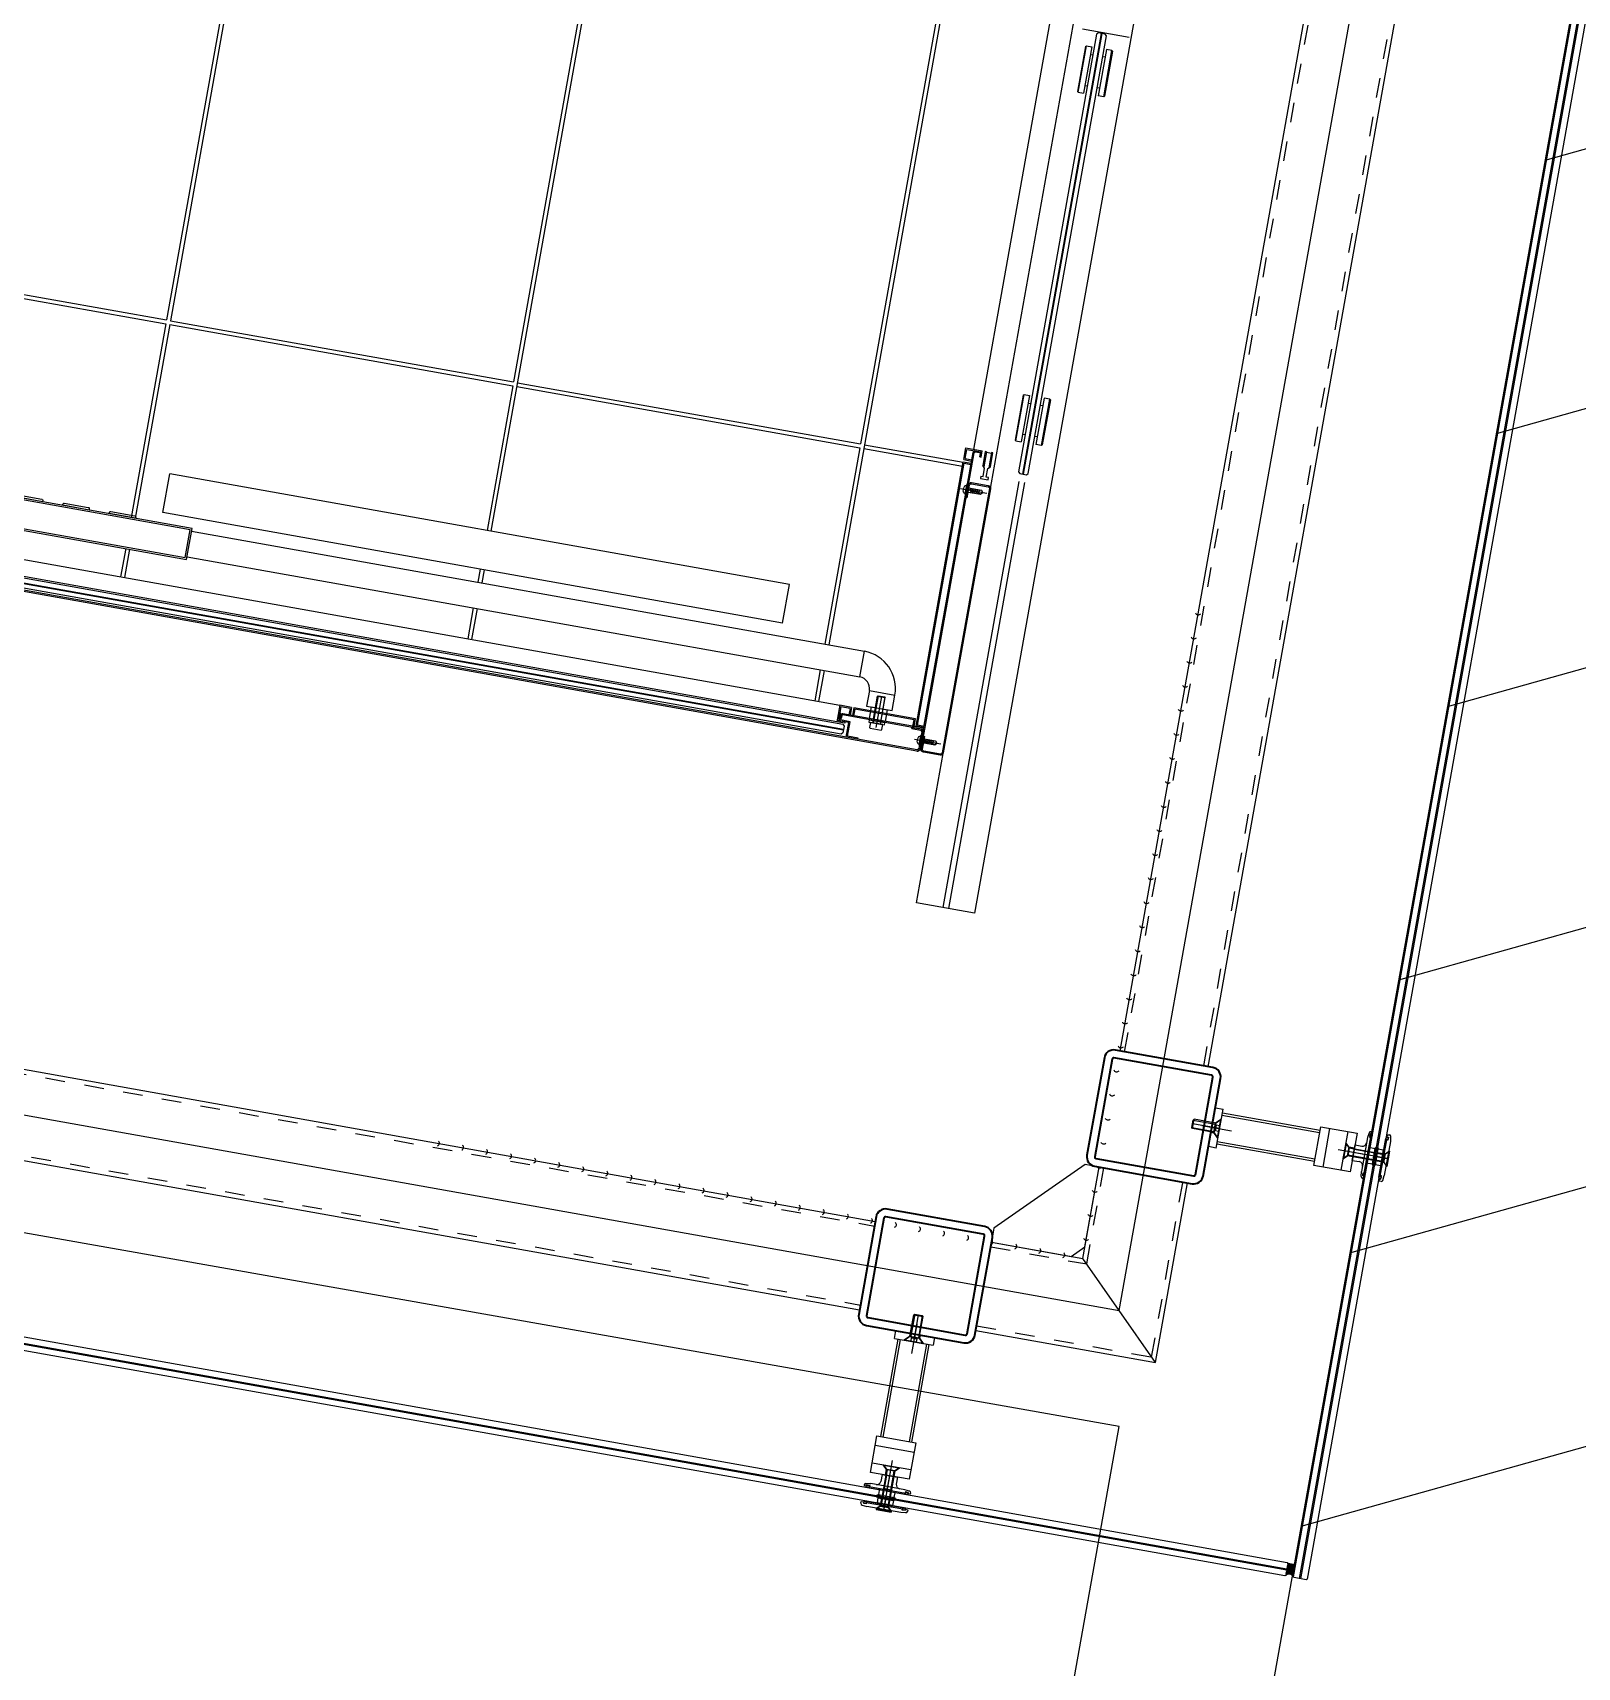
# Model space of a CAD drawing. Header units: centimetres. Extents: x 139057 to 200038, y 34824 to 80516.
# Drawn here: x 172996.3 to 173192.6, y 78219.9 to 78427.6 of the extents above; entities that cross this region are included whole.
import ezdxf

# ---------------------------------------------------------------- set-up
doc = ezdxf.new("R2010")
doc.units = ezdxf.units.CM
doc.header["$LTSCALE"] = 100
doc.linetypes.add('HIDDEN', pattern=[0.5, 0.25, -0.25])
doc.layers.get('0').update_dxf_attribs({"lineweight": 0})
for name, color, linetype in [('ASFALTO', 2, 'Continuous'), ('CR_RILIEVO PARATIA', 5, 'Continuous'), ('M-ASC', 5, 'Continuous')]:
    doc.layers.add(name, color=color, linetype=linetype)
doc.layers.add('Linea_fine', color=2, linetype='Continuous', lineweight=35)

# ---------------------------------------------------------------- blocks, each defined once
blk = doc.blocks.new('A$C5FE15F62')
for p, q in [((0, 8.3), (19.6, 8.3)), ((0, 1.7), (19.6, 1.7)), ((0.8, 1.7), (0.8, 8.3)), ((20.9, 7), (18, 10)), ((20.9, 3), (18, 0)), ((31.9, 7), (20.9, 7)), ((31.9, 3), (20.9, 3)), ((31.9, 10), (31.9, 7)), ((31.9, 0), (31.9, 3))]:
    blk.add_line(p, q)
for points in [[(18, 10), (0, 10), (0, 8.3)], [(0, 1.7), (0, 0), (18, 0)], [(31.9, 0), (35, 0), (35, 10), (31.9, 10)]]:
    blk.add_lwpolyline(points)
blk = doc.blocks.new('5931_M10x35')
for p, q in [((35, 0), (-5.25, 0)), ((0, 5), (34.4, 5)), ((35, 4.4), (0, 4.4)), ((34.4, 5), (35, 4.4)), ((34.4, 5), (34.4, -5)), ((35, 4.4), (35, -4.4)), ((35, -4.4), (0, -4.4)), ((0, -5), (34.4, -5)), ((35, -4.4), (34.4, -5))]:
    blk.add_line(p, q)
blk.add_lwpolyline([(0, -8), (0, 8), (-6.5, 8), (-7.5, 7), (-7.5, -7), (-6.5, -8)], close=True)
blk = doc.blocks.new('VITE autoforante_M5x20')
for p, q in [((-7.7, 0), (26.4, 0)), ((-3.5, 2.6), (-3.5, -2.6)), ((0, 2.6), (18.9, 2.6)), ((5.3, -2.6), (4, 0.3)), ((7.6, -2.6), (5.3, 2.6)), ((9.8, -2.6), (7.6, 2.6)), ((12.1, -2.6), (9.8, 2.6)), ((12.1, -2.6), (9.8, 2.6)), ((14.4, -2.6), (12.1, 2.6)), ((16.7, -2.6), (14.4, 2.6)), ((18.9, 2.6), (14.9, 1.4)), ((18.9, 2.6), (21, 0)), ((0, -2.6), (18.9, -2.6)), ((18.9, -2.6), (16, -1.2)), ((18.9, -2.6), (21, 0))]:
    blk.add_line(p, q)
blk.add_lwpolyline([(0, 6.1), (0, -6.1), (-0.9, -6.1), (-0.9, 6.1)], close=True)
for centre, start, end in [((-0.2, 2), 102.01, 169.0652), ((-0.2, -2), 190.9348, 257.99)]:
    blk.add_arc(centre, 3.36, start, end)
blk = doc.blocks.new('6666666666666')
at = {"linetype": 'Continuous'}
for p, q in [((-900, -215), (-900, -2515)), ((-921.2, -2515), (-921.2, -1365)), ((-900, -2515), (-921.2, -2515)), ((-921.2, -2525), (-921.2, -2515)), ((-919.7, -2525), (-921.2, -2525)), ((-901.5, -2516.5), (-919.7, -2516.5)), ((-919.7, -2525), (-919.7, -2516.5)), ((-901.5, -2528.5), (-910, -2528.5)), ((-900, -2530), (-910, -2530)), ((-900, -2533), (-910, -2533)), ((-910, -2534.5), (-910, -2533)), ((-901.5, -2528.5), (-901.5, -2516.5)), ((-900, -2530), (-900, -2515)), ((-900, -2612.5), (-900, -2533)), ((-901.5, -2534.5), (-910, -2534.5)), ((-901.5, -2611), (-901.5, -2534.5)), ((-910, -2611), (-901.5, -2611)), ((-910, -2611), (-910, -2612.5)), ((-910, -2612.5), (-900, -2612.5)), ((-909, -2625), (-909, -2615)), ((-909, -2615), (-568, -2615)), ((-907.5, -2625), (-907.5, -2616.5)), ((-907.5, -2616.5), (-569.5, -2616.5)), ((-569.5, -2616.5), (-569.5, -2625)), ((-568, -2615), (-568, -2625)), ((-565, -2615), (-550, -2615)), ((-565, -2615), (-565, -2625)), ((-563.5, -2616.5), (-563.5, -2625)), ((-563.5, -2616.5), (-551.5, -2616.5)), ((-551.5, -2616.5), (-551.5, -2634.7)), ((-550, -2615), (-550, -2636.2)), ((-558, -2634.7), (-558, -2636.2)), ((-558, -2634.7), (-551.5, -2634.7)), ((-558, -2636.2), (-550, -2636.2))]:
    blk.add_line(p, q, dxfattribs=at)
for p, q in [((-573.5, -1143.5), (-573.5, -1586.5)), ((-568.5, -1143.5), (-568.5, -1586.5)), ((-940, -2621.5), (-940, -1365)), ((-938.5, -2621.5), (-938.5, -1365)), ((-935.9, -2523), (-935.9, -1365)), ((-929.9, -1365), (-929.9, -2525)), ((-929.1, -1365), (-929.1, -2525)), ((-923.1, -1365), (-923.1, -2523)), ((-863.5, -1586.5), (-900, -1586.5)), ((-863.5, -1591.5), (-900, -1591.5)), ((-573.5, -1586.5), (-823.5, -1586.5)), ((-573.5, -1591.5), (-823.5, -1591.5)), ((-573.5, -1591.5), (-573.5, -2034.5)), ((-2.5, -1586.5), (-568.5, -1586.5)), ((-2.5, -1591.5), (-568.5, -1591.5)), ((-568.5, -1591.5), (-568.5, -2034.5)), ((-810, -2425), (-810, -1625)), ((-810, -1625), (-760, -1625)), ((-760, -2425), (-760, -1625)), ((-860, -1665), (-860, -2533.5)), ((-827, -1665), (-827, -2533.5)), ((-860, -2034.5), (-900, -2034.5)), ((-810, -2034.5), (-827, -2034.5)), ((-573.5, -2034.5), (-760, -2034.5)), ((-2.5, -2034.5), (-568.5, -2034.5)), ((-860, -2039.5), (-900, -2039.5)), ((-810, -2039.5), (-827, -2039.5)), ((-2.5, -2039.5), (-760, -2039.5)), ((-573.5, -2039.5), (-573.5, -2482.5)), ((-568.5, -2039.5), (-568.5, -2482.5)), ((-810, -2425), (-760, -2425)), ((-860, -2482.5), (-900, -2482.5)), ((-860, -2487.5), (-900, -2487.5)), ((-573.5, -2482.5), (-827, -2482.5)), ((-2.5, -2487.5), (-827, -2487.5)), ((-573.5, -2487.5), (-573.5, -2615)), ((-2.5, -2482.5), (-568.5, -2482.5)), ((-568.5, -2487.5), (-568.5, -2615)), ((-938.5, -2530), (-919.7, -2530)), ((-938.5, -2530), (-919.7, -2530)), ((-937, -2531.5), (-918.2, -2531.5)), ((-937, -2545), (-937, -2531.5)), ((-933.9, -2525), (-935.9, -2523)), ((-925.1, -2525), (-933.9, -2525)), ((-923.1, -2523), (-925.1, -2525)), ((-919.7, -2530), (-919.7, -2516.5)), ((-919.7, -2530), (-919.7, -2519)), ((-918.2, -2531.5), (-918.2, -2519)), ((-917.2, -2516.5), (-910, -2516.5)), ((-917.2, -2518), (-910, -2518)), ((-912.5, -2518), (-916.2, -2518)), ((-916.2, -2518), (-916.2, -2519.5)), ((-912.5, -2519.5), (-916.2, -2519.5)), ((-911.5, -2625), (-911.5, -2520.5)), ((-910, -2518), (-910, -2516.5)), ((-910, -2625), (-910, -2520.5)), ((-860, -2533.5), (-827, -2533.5)), ((-938.5, -2545), (-937, -2545)), ((-938.5, -2545), (-937, -2545)), ((-875, -2548.5), (-895, -2548.5)), ((-895, -2548.5), (-895, -2581.5)), ((-875, -2548.5), (-875, -2581.5)), ((-895, -2581.5), (-875, -2581.5)), ((-913, -2610), (-911.5, -2610)), ((-913, -2610), (-913, -2621.5)), ((-913, -2610), (-911.5, -2610)), ((-911.5, -2610), (-911.5, -2621.5)), ((-915, -2623.5), (-936.5, -2623.5)), ((-915, -2625), (-936.5, -2625)), ((-935, -2625), (-554, -2625)), ((-935, -2626.5), (-935, -2625)), ((-935, -2626.5), (-554, -2626.5)), ((-920, -2626.5), (-920, -2628)), ((-907.5, -2625), (-909, -2625)), ((-612, -2628), (-612, -2626.5)), ((-553, -2633), (-553, -2627.5)), ((-551.5, -2633), (-553, -2633)), ((550, -2625), (-550, -2625)), ((-1130, -2655), (1130, -2655)), ((-1130, -2730), (-1130, -2655)), ((-530, -2676), (-529, -2675)), ((-530, -2676), (-530, -2683)), ((-530, -2676), (-470, -2676)), ((-471, -2675), (-529, -2675)), ((-471, -2675), (-470, -2676)), ((-470, -2676), (-470, -2683)), ((-80, -2676), (-79, -2675)), ((-80, -2676), (-80, -2683)), ((-80, -2676), (-20, -2676)), ((-21, -2675), (-79, -2675)), ((-21, -2675), (-20, -2676)), ((-20, -2676), (-20, -2683)), ((0, -2727.5), (0, -2667.5)), ((-580, -2688.8), (-1130, -2688.8)), ((-580, -2696.3), (-1130, -2696.3)), ((-570, -2692.1), (-1, -2692.1)), ((-570, -2692.9), (-1, -2692.9)), ((-470, -2683), (-530, -2683)), ((-520, -2683), (-520, -2686.1)), ((-520, -2702), (-520, -2698.9)), ((-480, -2683), (-480, -2686.1)), ((-480, -2702), (-480, -2698.9)), ((-20, -2683), (-80, -2683)), ((-70, -2683), (-70, -2686.1)), ((-70, -2702), (-70, -2698.9)), ((-30, -2683), (-30, -2686.1)), ((-30, -2702), (-30, -2698.9)), ((-470, -2702), (-530, -2702)), ((-530, -2709), (-530, -2702)), ((-530, -2709), (-529, -2710)), ((-530, -2709), (-470, -2709)), ((-471, -2710), (-529, -2710)), ((-471, -2710), (-470, -2709)), ((-470, -2709), (-470, -2702)), ((-20, -2702), (-80, -2702)), ((-80, -2709), (-80, -2702)), ((-80, -2709), (-79, -2710)), ((-80, -2709), (-20, -2709)), ((-21, -2710), (-79, -2710)), ((-21, -2710), (-20, -2709)), ((-20, -2709), (-20, -2702)), ((1130, -2730), (-1130, -2730))]:
    blk.add_line(p, q)
for points in [[(-823.5, -1665), (-823.5, -1065), (-863.5, -1065), (-863.5, -1665)], [(-825.5, -1663), (-825.5, -1067), (-861.5, -1067), (-861.5, -1663)], [(-914.5, -2555), (-914.5, -2575), (-912, -2575), (-912, -2555)], [(-910, -2555), (-895, -2555), (-895, -2575), (-910, -2575)], [(-1, -2696.9), (-1, -2688.1), (-3, -2686.1), (-568, -2686.1), (-570, -2688.1), (-570, -2696.9), (-568, -2698.9), (-3, -2698.9)]]:
    blk.add_lwpolyline(points, close=True)
for points in [[(-823.5, -1472), (-823.5, -1438), (-822, -1438, -0.414214), (-820.5, -1439.5), (-820.5, -1470.5, -0.414214), (-822, -1472)], [(-823.5, -1532), (-823.5, -1498), (-822, -1498, -0.414214), (-820.5, -1499.5), (-820.5, -1530.5, -0.414214), (-822, -1532)], [(-823.5, -1592), (-823.5, -1558), (-822, -1558, -0.414214), (-820.5, -1559.5), (-820.5, -1590.5, -0.414214), (-822, -1592)]]:
    blk.add_lwpolyline(points, format="xyb", close=True)
for points in [[(-612, -2626.5), (-595.5, -2626.5, -0.414214), (-592, -2630), (-592, -2651.5, -0.414214), (-595.5, -2655), (-936.5, -2655, -0.414214), (-940, -2651.5), (-940, -2630, -0.414214), (-936.5, -2626.5), (-920, -2626.5)], [(-612, -2628), (-595.5, -2628, -0.414214), (-593.5, -2630), (-593.5, -2651.5, -0.414214), (-595.5, -2653.5), (-936.5, -2653.5, -0.414214), (-938.5, -2651.5), (-938.5, -2630, -0.414214), (-936.5, -2628), (-920, -2628)]]:
    blk.add_lwpolyline(points, format="xyb")
for centre, radius, start, end in [((-917.2, -2519), 2.5, 90, 180), ((-917.2, -2519), 1, 90, 180), ((-912.5, -2520.5), 2.5, 0, 90), ((-912.5, -2520.5), 1, 0, 90), ((-875, -2533.5), 15, 270, 360), ((-875, -2533.5), 48, 270, 360), ((-936.5, -2621.5), 3.5, 180, 270), ((-936.5, -2621.5), 2, 180, 270), ((-915, -2621.5), 3.5, 270, 0), ((-915, -2621.5), 2, 270, 0), ((-554, -2627.5), 2.5, 0, 90), ((-554, -2627.5), 1, 0, 90)]:
    blk.add_arc(centre, radius, start, end)
blk.add_blockref('5931_M10x35', (-914.5, -2565))
at = {"linetype": 'Continuous', "xscale": -1, "rotation": 90}
for p in [(-925.8, -2623.5), (-602, -2625)]:
    blk.add_blockref('VITE autoforante_M5x20', p, dxfattribs=at)
at = {"extrusion": (0, 0, -1), "xscale": -1, "zscale": -1, "rotation": 180}
blk.add_blockref('A$C5FE15F62', (550, -2640), dxfattribs=at)
blk = doc.blocks.new('S05')
blk.add_arc((0.27, 0.5), 0.567, 118.0725, 241.9275)
blk = doc.blocks.new('VSEI_M12x35')
for p, q in [((0, 11.8), (0, -11.8)), ((0.5, 11.8), (0, 11.8)), ((0, 0), (35, 0)), ((0.5, 11.8), (0.5, -11.8)), ((0.5, 11.8), (6.3, 6)), ((0.6, 3.6), (4.6, 3.6)), ((4.6, 3.6), (4.6, -3.6)), ((4.6, 3.6), (6.7, 0)), ((6.3, 6), (33.8, 6)), ((6.3, 6), (6.3, -6)), ((35, 4.8), (6.3, 4.8)), ((33.8, 6), (35, 4.8)), ((33.8, 6), (33.8, -6)), ((35, 4.8), (35, -4.8)), ((0, -11.8), (0.5, -11.8)), ((0.5, -11.8), (6.3, -6)), ((0.6, -3.6), (4.6, -3.6)), ((4.6, -3.6), (6.7, 0)), ((35, -4.8), (6.3, -4.8)), ((6.3, -6), (33.8, -6)), ((35, -4.8), (33.8, -6))]:
    blk.add_line(p, q)
blk = doc.blocks.new('VSEI_M10x16')
for p, q in [((0, 9.75), (0, -9.75)), ((0.5, 9.75), (0, 9.75)), ((16, 0), (0, 0)), ((0.5, 9.75), (0.5, -9.75)), ((0.5, 9.75), (5.25, 5)), ((5.25, 5), (15.4, 5)), ((5.25, 5), (5.25, -5)), ((5.25, 5), (5.25, -5)), ((16, 4.4), (5.25, 4.4)), ((15.4, 5), (16, 4.4)), ((15.4, 5), (15.4, -5)), ((16, 4.4), (16, -4.4)), ((0.5, -9.75), (0, -9.75)), ((0.5, -9.75), (5.25, -5)), ((16, -4.4), (5.25, -4.4)), ((5.25, -5), (15.4, -5)), ((16, -4.4), (15.4, -5))]:
    blk.add_line(p, q)
blk = doc.blocks.new('es5tertetert')
h = blk.add_hatch(color=256)
h.paths.add_polyline_path([(-30, -10, 1), (-26, -10, 1)])
h.paths.add_polyline_path([(-30, 10, 1), (-26, 10, 1)])
for p, q in [((-42.7, 28.2), (-43.5, 22)), ((-43.5, -22), (-43.5, 22)), ((-40.8, 30), (-38.5, 30)), ((-38.5, 27), (-40, 27)), ((-40, 27), (-40, 23)), ((-40, 23), (-38.5, 23)), ((-38.5, 30), (-38.5, 26.5)), ((-38.5, 23.5), (-38.5, -23.5)), ((-37, 25), (-37, -25)), ((-19.5, 25), (-19.5, -25)), ((-18, 30), (-18, 26.5)), ((-16.8, 30), (-18, 30)), ((-18, 27), (-16.5, 27)), ((-18, 23.5), (-18, -23.5)), ((-16.5, 23), (-18, 23)), ((-16.5, 27), (-16.5, 23)), ((-14.8, 28.2), (-14, 22)), ((-14, -22), (-14, 22)), ((-40, 5.5), (-43.5, 9)), ((-43.5, 0), (0, 0)), ((-40, 5.5), (-40, -5.5)), ((-40, 5.5), (-38.5, 5.5)), ((-38.5, 8), (-36.5, 10)), ((-38.5, 8), (-38.5, -8)), ((0, 5), (-38.5, 5)), ((0, 4.2), (-38.5, 4.2)), ((-30, 10), (-36.5, 10)), ((-36.5, -10), (-36.5, 10)), ((-30, 10), (-30, -10)), ((-26, 10), (-26, -10)), ((-18, 10), (-26, 10)), ((0, 10), (-9, 10)), ((0, 10), (0, -10)), ((-40, -5.5), (-43.5, -9)), ((-40, -5.5), (-38.5, -5.5)), ((0, -4.3), (-38.5, -4.3)), ((0, -5), (-38.5, -5)), ((-36.5, -10), (-38.5, -8)), ((-30, -10), (-36.5, -10)), ((-18, -10), (-26, -10)), ((0, -10), (-9, -10)), ((-42.7, -28.2), (-43.5, -22)), ((-38.5, -30), (-40.8, -30)), ((-40, -23), (-38.5, -23)), ((-40, -27), (-40, -23)), ((-38.5, -27), (-40, -27)), ((-38.5, -26.5), (-38.5, -30)), ((-16.5, -23), (-18, -23)), ((-18, -26.5), (-18, -30)), ((-18, -27), (-16.5, -27)), ((-18, -30), (-16.8, -30)), ((-16.5, -27), (-16.5, -23)), ((-14.8, -28.2), (-14, -22))]:
    blk.add_line(p, q)
for centre, radius in [((-38.5, 25), 1.5), ((-18, 25), 1.5), ((-28, 10), 2), ((-28, -10), 2), ((-38.5, -25), 1.5), ((-18, -25), 1.5)]:
    blk.add_circle(centre, radius)
for centre, radius, start, end in [((-40.8, 28), 2, 90, 172.875), ((-16.8, 28), 2, 7.125, 90), ((-28, 10), 2, 180, 0), ((-9, 15), 5, 180, 270), ((-28, -10), 2, 0, 180), ((-9, -15), 5, 90, 180), ((-40.8, -28), 2, 187.125, 270), ((-16.8, -28), 2, 270, 352.875)]:
    blk.add_arc(centre, radius, start, end)
blk.add_blockref('VSEI_M10x16', (-45, 0))
blk = doc.blocks.new('VSEI_M10x30')
for p, q in [((0, 9.75), (0, -9.75)), ((0.5, 9.75), (0, 9.75)), ((30, 0), (0, 0)), ((0.5, 9.75), (0.5, -9.75)), ((0.5, 9.75), (5.25, 5)), ((5.25, 5), (29.4, 5)), ((5.25, 5), (5.25, -5)), ((5.25, 5), (5.25, -5)), ((30, 4.4), (5.25, 4.4)), ((29.4, 5), (30, 4.4)), ((29.4, 5), (29.4, -5)), ((30, 4.4), (30, -4.4)), ((0.5, -9.75), (0, -9.75)), ((0.5, -9.75), (5.25, -5)), ((30, -4.4), (5.25, -4.4)), ((5.25, -5), (29.4, -5)), ((30, -4.4), (29.4, -5))]:
    blk.add_line(p, q)
blk = doc.blocks.new('Fissaggio doppio su montanti 150x150')
for p, q in [((0, 190.3), (0, 163)), ((-25, 136), (-25, 183)), ((-25, 183), (25, 183)), ((-25, 171), (25, 171)), ((-5.5, 175.7), (-10.2, 171)), ((-5.5, 183), (-5.5, 175.7)), ((-5.5, 175.7), (5.5, 175.7)), ((5.5, 183), (5.5, 175.7)), ((5.5, 175.7), (10.2, 171)), ((25, 183), (25, 136)), ((25, 148), (-25, 148)), ((25, 136), (-25, 136)), ((-20, 136), (-20, 10)), ((-17, 136), (-17, 10)), ((17, 136), (17, 10)), ((20, 136), (20, 10)), ((0, -12.9), (0, 25.3)), ((25, 10), (-25, 10)), ((-25, 0), (-25, 10)), ((25, 0), (-25, 0)), ((-6.5, 4.2), (-12.2, 10)), ((-6.5, 0), (-6.5, 4.2)), ((6.5, 4.2), (-6.5, 4.2)), ((6.5, 4.2), (12.2, 10)), ((6.5, 0), (6.5, 4.2)), ((25, 10), (25, 0))]:
    blk.add_line(p, q)
for name, p, rotation in [('es5tertetert', (0, 183), 270), ('VSEI_M10x30', (0, 171), 90), ('VSEI_M12x35', (0, 10), 270)]:
    blk.add_blockref(name, p, dxfattribs=dict(rotation=rotation))
blk = doc.blocks.new('150x150x10')
at = {"layer": 'Linea_fine'}
for points in [[(12, 0), (138, 0, 0.414214), (150, 12), (150, 138, 0.414214), (138, 150), (12, 150, 0.414214), (0, 138), (0, 12, 0.414214)], [(12, 10), (138, 10, 0.414214), (140, 12), (140, 138, 0.414214), (138, 140), (12, 140, 0.414214), (10, 138), (10, 12, 0.414214)]]:
    blk.add_lwpolyline(points, format="xyb", close=True, dxfattribs=at)
blk = doc.blocks.new('A$C2A0E5694')
h = blk.add_hatch()
h.set_pattern_fill('ANSI31', color=256, scale=0.2, style=0)
h.set_pattern_definition([(45, (-14112408.55986, -36709136.6357), (-0.449012806053, 0.449012806053), [])])
h.paths.add_polyline_path([(-3427.9, -3388.1), (-3443.4, -3388.1, -0.481482), (-3443.4, -3398.1), (-3427.9, -3398.1)])
for p, q in [((-3436.4, 416.9), (-3436.4, -3388.1)), ((-3434.9, 416.9), (-3434.9, -3388.1)), ((-3149.4, 149.4), (-3149.4, -3120.6)), ((-3206.4, -175.6), (-3206.4, -2795.6)), ((-3092.4, -175.6), (-3092.4, -2795.6)), ((-3206.4, -2945.6), (-3206.4, -3177.6)), ((-3092.4, -2945.6), (-3092.4, -3063.6)), ((-3206.4, -3177.6), (-3092.4, -3063.6)), ((-3092.4, -3063.6), (-2974.4, -3063.6)), ((-2824.4, -3063.6), (-160.4, -3063.6)), ((-3149.4, -3120.6), (-10.4, -3120.6)), ((-3206.4, -3177.6), (-2974.4, -3177.6)), ((-2824.4, -3177.6), (-160.4, -3177.6)), ((-3444.4, -3406.1), (4245.6, -3406.1)), ((-3427.9, -3398.1), (-3427.9, -3388.1)), ((-3444.4, -3407.6), (4245.6, -3407.6))]:
    blk.add_line(p, q)
at = {"linetype": 'HIDDEN'}
for p, q in [((-3200.4, -175.6), (-3200.4, -2795.6)), ((-3098.4, -175.6), (-3098.4, -2795.6)), ((-3200.4, -2945.6), (-3200.4, -3171.6)), ((-3098.4, -2945.6), (-3098.4, -3069.6)), ((-3098.4, -3069.6), (-2974.4, -3069.6)), ((-2824.4, -3069.6), (-160.4, -3069.6)), ((-3200.4, -3171.6), (-2974.4, -3171.6)), ((-2824.4, -3171.6), (-160.4, -3171.6))]:
    blk.add_line(p, q, dxfattribs=at)
for points in [[(-3443.4, 416.9), (-3427.9, 416.9), (-3426.9, 415.9), (-3426.9, -3387.1), (-3427.9, -3388.1), (-3443.4, -3388.1), (-3444.4, -3387.1), (-3444.4, 415.9)], [(-3444.4, -3414.6), (-3444.4, -3399.1), (-3443.4, -3398.1), (4244.6, -3398.1), (4245.6, -3399.1), (4245.6, -3414.6), (4244.6, -3415.6), (-3443.4, -3415.6)]]:
    blk.add_lwpolyline(points, close=True)
blk.add_lwpolyline([(-3092.4, -2945.5), (-3092.4, -3048.5), (-3077.4, -3063.5), (-2974.4, -3063.5), (-2974.4, -3045.5), (-3074.4, -2945.5), (-3092.4, -2945.5)])
blk.add_arc((-3447.4, -3393.1), 6.4, 308.58, 51.42)
for name, p in [('6666666666666', (-1554.7, -121)), ('150x150x10', (-3224.4, -2945.6)), ('150x150x10', (-2974.4, -3195.6))]:
    blk.add_blockref(name, p)
for p, rotation in [((-3224.4, -2870.6), 90), ((-2899.4, -3195.6), 180)]:
    blk.add_blockref('Fissaggio doppio su montanti 150x150', p, dxfattribs=dict(rotation=rotation))
at = {"row_count": 1, "column_count": 27, "row_spacing": 0}
for p, xscale, yscale, zscale, rotation, column_spacing in [((-3089.4, -3038.4, 0), 6.000000002255875, 6.000000002255875, 6.000000002255875, 90.00610274400782, 3.10477887208778), ((-3067.3, -3060.5, 0), -6.000000002255875, 6, 6, 179.9938972559922, -3.10477887208778)]:
    blk.add_blockref('S05', p, dxfattribs=dict(at, xscale=xscale, yscale=yscale, zscale=zscale, rotation=rotation, column_spacing=column_spacing))

msp = doc.modelspace()

# ---------------------------------------------------------------- hatches: boundary and pattern name
at = {"layer": 'CR_RILIEVO PARATIA'}
h = msp.add_hatch(dxfattribs=at)
h.set_pattern_fill('ANSI31', color=256, scale=10, angle=150.66, style=0)
h.set_pattern_definition([(195.66, (4104738.345, -384253.99), (8.57022335, -30.57145354), [])])
h.paths.add_polyline_path([(174413, 69454.12), (174443.24, 69528.19), (171766.46, 70620.92), (171661.18, 71301.4), (172674.52, 75079.32), (173430.46, 79311.01), (177868.94, 77361.24), (178171, 77229.98), (178202.89, 77303.35), (177900.97, 77434.55), (173369.58, 79425.13), (172596.37, 75096.74), (171579.54, 71305.84), (171694.32, 70563.96)])

# ---------------------------------------------------------------- linework, layer by layer
at = {"layer": 'ASFALTO', "elevation": 0}
msp.add_lwpolyline([(172996.53, 77968.95), (173011.09, 77966.21), (173040.67, 78123.31), (173109.32, 78110.37), (173134.35, 78250.52), (172795.59, 78310.36), (172924.32, 79039.08), (172954.16, 79033.81), (173022.47, 79420.87), (173035.34, 79454.1), (173352.8, 79331.21), (173369.58, 79425.13), (170735.67, 80516.43)], dxfattribs=at)
at = {"layer": 'CR_RILIEVO PARATIA', "elevation": 0}
msp.add_lwpolyline([(174413, 69454.12), (174443.24, 69528.19), (171766.46, 70620.92), (171661.18, 71301.4), (172674.52, 75079.32), (173430.46, 79311.01), (177868.94, 77361.24), (178171, 77229.98), (178202.89, 77303.35), (177900.97, 77434.55), (173369.58, 79425.13), (172596.37, 75096.74), (171579.54, 71305.84), (171694.32, 70563.96)], close=True, dxfattribs=at)

# ---------------------------------------------------------------- block references
at = {"layer": 'M-ASC', "xscale": 0.1, "yscale": 0.1, "zscale": 0.1, "rotation": 79.87167101770514}
msp.add_blockref('A$C2A0E5694', (172882.55, 78630.15, 0), dxfattribs=at)

doc.saveas('drawing.dxf')
